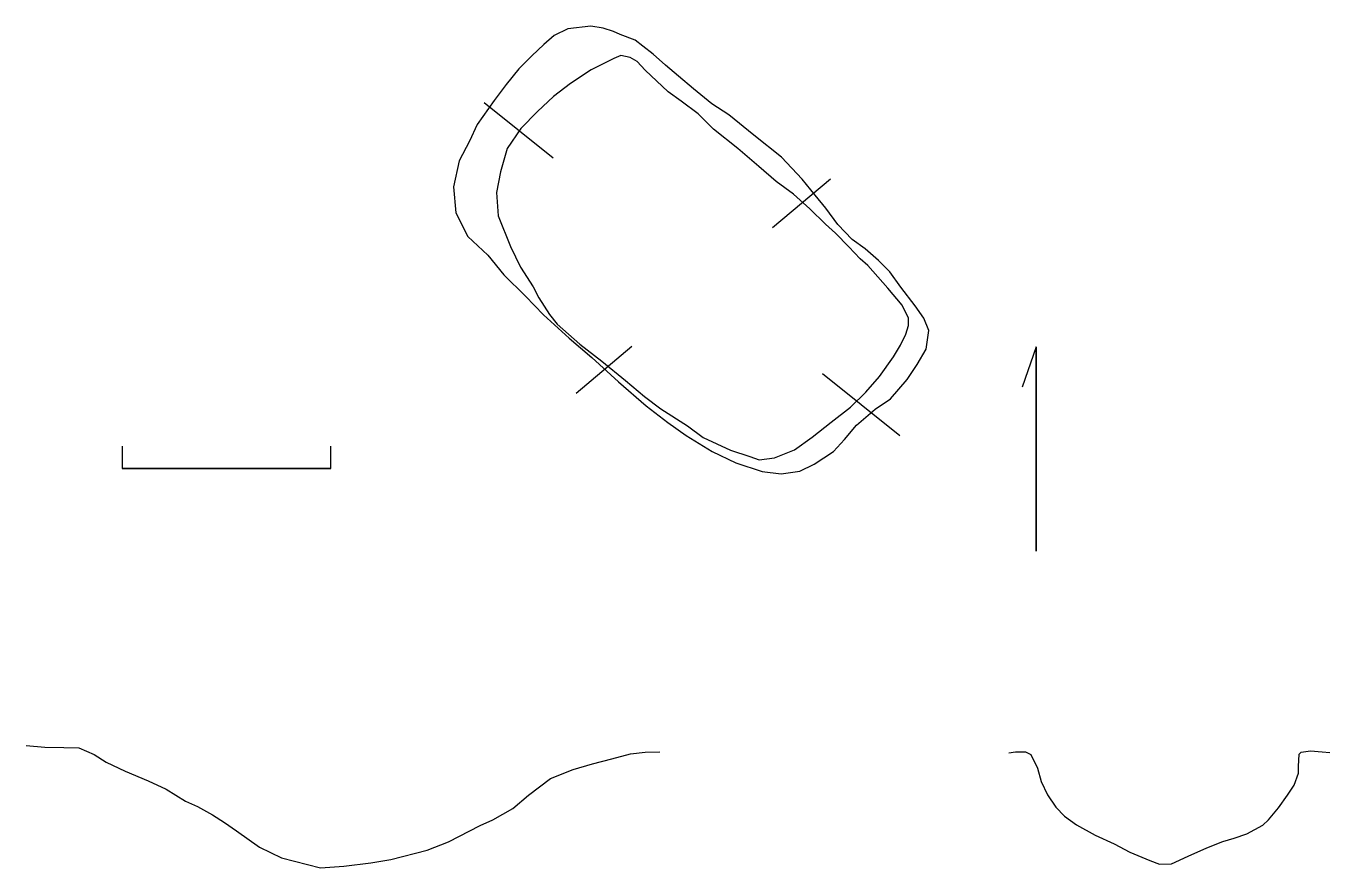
# Model space of a CAD drawing. Extents: x 4304 to 38986, y 8486 to 30864.
import ezdxf

# ---------------------------------------------------------------- set-up
doc = ezdxf.new("R2010")
doc.units = 0
doc.layers.add('LAYER1', color=7, linetype='CONTINUOUS')

msp = doc.modelspace()

# ---------------------------------------------------------------- linework, layer by layer
at = {"layer": 'LAYER1', "color": 7, "linetype": 'CONTINUOUS'}
for points in [[(20105.3564, 30643.5519), (19928.795, 30720.7989), (19652.9204, 30809.0731), (19321.8769, 30864.2563), (18714.9755, 30787.0093), (18350.8279, 30610.4467), (18074.9534, 30378.7176), (17754.95, 30069.7533), (17412.8675, 29727.6719), (17070.7837, 29308.3554), (16750.7816, 28889.0223), (16298.3611, 28249.0156), (16099.7348, 27807.6211), (15823.8602, 27277.9524), (15669.3792, 26593.8016), (15735.5872, 25898.6117), (16055.5905, 25269.6298), (16585.2592, 24773.0639), (17015.616, 24254.4199), (17589.4289, 23680.6213), (18063.9131, 23184.0578), (18748.0795, 22566.1007), (19354.9821, 22058.51), (20061.2122, 21407.4501), (20800.5463, 20767.4435), (21374.3449, 20326.0465), (21859.8861, 19983.9628), (22555.0759, 19553.6072), (23184.0578, 19255.6677), (23879.2477, 19023.9385), (24386.8359, 18957.7282), (24883.4018, 19034.9776), (25269.6298, 19222.5649), (25777.2181, 19553.6072), (26075.1719, 19873.6248), (26395.1752, 20259.8385), (26891.7411, 20679.155), (27300.0162, 20955.0284), (27741.4131, 21473.6581), (28006.2475, 21870.9084), (28249.0156, 22279.2002), (28315.226, 22775.7661), (28182.8077, 23095.7694), (27951.0785, 23426.8117), (27575.8895, 23923.3776), (27277.9524, 24331.6693), (26980.0129, 24629.6065), (26626.9067, 24938.5851), (26273.7982, 25192.3804), (25898.6117, 25589.6331), (25578.5917, 26019.9886), (25291.6936, 26373.0947), (24949.6098, 26792.4279), (24397.8773, 27377.2656), (23658.5409, 27962.1175), (22996.4562, 28502.811), (22544.0345, 28800.7505), (22058.51, 29198.0008), (21661.2597, 29529.0456), (21308.1369, 29826.9827), (20988.1336, 30113.8832), (20712.2578, 30334.5876), (20502.6091, 30489.0698), (20105.3564, 30643.5519)], [(20127.4202, 30080.7947), (19939.8352, 30003.5453), (19332.9171, 29705.6058), (18781.1835, 29341.4582), (18328.7475, 28988.3354), (17909.4322, 28591.0851), (17468.0364, 28138.6634), (17103.8889, 27608.9947), (16927.343, 26991.0519), (16816.9896, 26439.3194), (16861.1338, 25821.3623), (17192.1773, 25004.7955), (17457.0117, 24453.0606), (17788.0552, 23934.4166), (17942.5362, 23636.4771), (18229.4355, 23195.0968), (18428.0607, 22941.2872), (19034.9788, 22411.6185), (19619.8164, 21959.1968), (20248.7971, 21440.5529), (20756.402, 21021.2364), (21186.7576, 20690.1941), (21892.9889, 20237.7748), (22312.3053, 19928.7938), (23040.6004, 19586.71), (23559.2301, 19421.1889), (23801.9983, 19332.9171), (24210.29, 19388.0861), (24739.9587, 19597.7515), (25214.4442, 19939.8352), (25722.0491, 20337.0856), (26229.654, 20734.3383), (26637.9291, 21131.591), (27002.0766, 21550.9051), (27377.2656, 22069.5348), (27564.8505, 22378.5133), (27708.3079, 22676.4529), (27774.5159, 22908.182), (27774.5159, 23095.7694), (27608.9947, 23448.8922), (27222.7834, 23901.3114), (26693.1147, 24497.1905), (26494.4884, 24673.7507), (26185.5098, 24993.754), (25832.4013, 25357.9016), (25567.567, 25600.6721), (25148.2362, 26008.9472), (24717.8949, 26395.1752), (24254.4199, 26737.2423), (23790.9592, 27134.495), (23239.2268, 27608.9947), (22588.1787, 28127.6244), (22179.887, 28535.9162), (21727.4677, 28866.9585), (21385.3839, 29120.7538), (20767.4435, 29694.5667), (20557.7757, 29926.2959), (20370.1907, 30025.6091), (20127.4202, 30080.7947)], [(31173.2206, 22334.3691), (30801.3746, 21261.2907)], [(31173.2206, 22334.3691), (31173.2206, 16905.2625)], [(31173.2206, 16905.278), (31173.2206, 22334.3691)], [(6858.7293, 19692.7377), (6858.7293, 19100.2968)], [(12409.2128, 19100.2968), (12409.2128, 19698.4847)], [(6858.7293, 19100.2968), (12409.2128, 19100.2968)], [(12409.2128, 19100.2968), (6858.7293, 19100.2968)], [(4303.5603, 11740.9903), (4800.125, 11696.8616), (5307.7296, 11685.8214), (5704.9811, 11674.7811), (6113.2574, 11498.2352), (6433.2762, 11299.6101), (6940.865, 11056.8395), (7547.7826, 10803.0454), (8033.3076, 10582.3397), (8540.912, 10262.3364), (8860.9153, 10118.879), (9258.1668, 9898.1889), (9578.1856, 9688.5229), (9898.1889, 9467.8328), (10516.1306, 9037.4767), (11100.9837, 8750.578), (12138.2419, 8485.7436), (12756.199, 8529.8723), (13473.4538, 8618.1608), (14003.1237, 8706.4337), (14974.1882, 8960.2285), (15536.9621, 9180.9341), (16386.6341, 9611.2902), (16717.6764, 9765.7717), (17247.3463, 10063.7101), (17666.6616, 10416.8174), (18251.5147, 10858.2143), (18858.4174, 11100.9837), (19366.0211, 11255.4659), (19884.6508, 11387.883), (20381.2155, 11520.3002), (20767.4435, 11564.4444), (21164.6938, 11575.4692)], [(30444.9256, 11542.364), (30621.4882, 11575.4692), (30886.3225, 11575.4692), (31029.7799, 11498.2352), (31206.3258, 11134.0877), (31305.6533, 10780.9649), (31471.1602, 10427.8576), (31691.8646, 10096.8153), (31923.5961, 9865.0843), (32243.5994, 9633.3546), (32740.163, 9357.48), (33247.7679, 9125.7496), (33667.0844, 8905.0595), (34196.7531, 8684.3694), (34450.5484, 8585.0562), (34770.566, 8596.0809), (35211.9463, 8794.7067), (35708.5264, 9015.4123), (36138.8677, 9191.9582), (36436.8215, 9280.2467), (36778.8886, 9390.584), (37198.2051, 9622.3143), (37352.7015, 9765.7717), (37617.5359, 10085.775), (37860.3064, 10416.8174), (38036.8523, 10681.6517), (38147.2046, 11001.6705), (38147.2046, 11178.2164), (38169.2707, 11509.26), (38224.454, 11564.4444), (38467.2079, 11597.5484), (38776.1864, 11575.4692), (38985.8375, 11553.4042)]]:
    msp.add_lwpolyline(points, dxfattribs=at)
at = {"layer": 'LAYER1', "color": 3, "linetype": 'CONTINUOUS'}
for points in [[(16485.9461, 28833.8533), (18324.548, 27362.2427)], [(25699.9853, 26792.4279), (24160.8681, 25496.8461)], [(20413.6321, 22342.5823), (18935.6656, 21098.4858)], [(25487.1176, 21629.3101), (27542.7867, 19983.9628)]]:
    msp.add_lwpolyline(points, dxfattribs=at)

doc.saveas('drawing.dxf')
